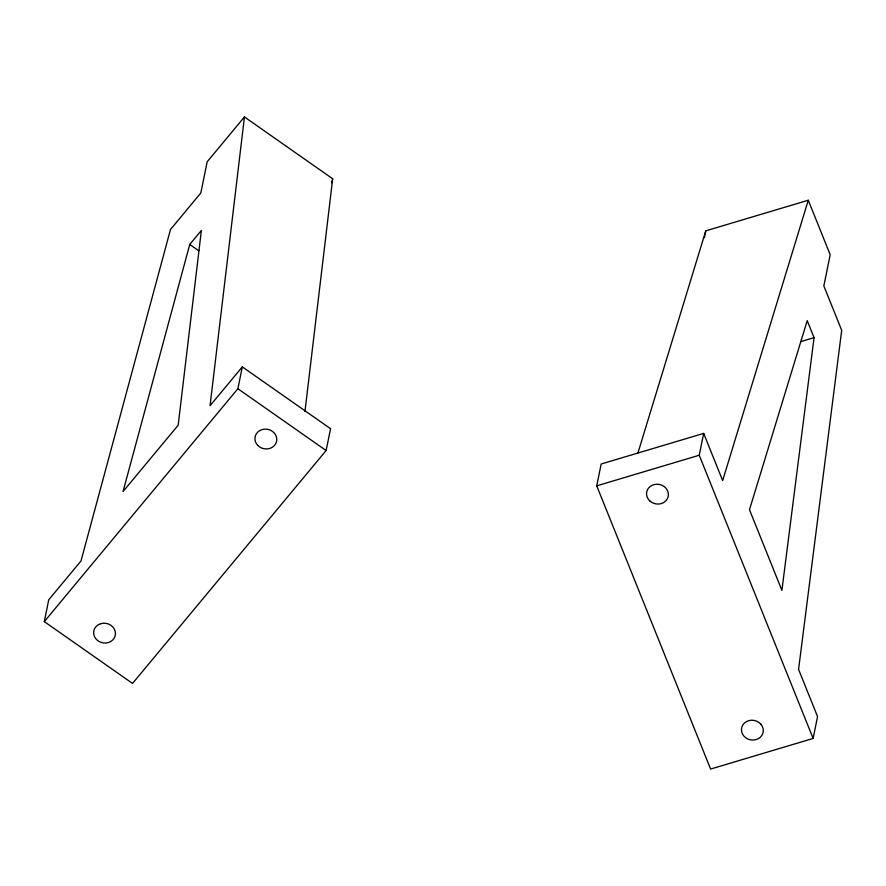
<?xml version="1.0" encoding="UTF-8"?>
<svg xmlns="http://www.w3.org/2000/svg" width="886" height="886" viewBox="0 0 886 886"><rect width="100%" height="100%" fill="white"/><g stroke="black" fill="none" stroke-linecap="round" stroke-linejoin="round"><path stroke-width="1.33" d="M244.436 116.941L210.06 405.699L242.321 366.882L330.556 428.702L326.114 450.542L132.535 683.438L44.3 621.618L48.741 599.778L81.003 560.96L170.5 229.474L200.834 192.96L207.191 161.761L244.436 116.941L332.671 178.773L304.972 411.414M814.057 337.644L781.906 590.375L749.478 509.716L807.224 320.643L814.057 337.644L800.911 341.564M44.3 621.618L237.88 388.721L242.321 366.882M331.84 182.837L332.671 178.773M808.276 200.236L830.193 254.736L823.847 285.934L841.7 330.323L798.574 669.406L817.557 716.608L813.115 738.448L710.605 769.059L596.732 485.849L601.173 464.009L703.683 433.398L722.655 480.6L808.276 200.236L705.777 230.847L637.92 453.023M704.392 237.625L705.777 230.847M813.115 738.448L699.231 455.238L703.683 433.398M189.748 244.458L123.043 491.542L178.175 425.202L201.366 230.482L189.748 244.458L198.796 250.793M596.732 485.849L699.231 455.238M237.88 388.721L326.114 450.542M100.738 623.678L98.213 624.796A10.975 9.879 11.5 0 0 94.88 637.399A10.975 9.879 11.5 0 0 108.358 642.549L110.872 641.442A10.975 9.879 11.5 0 0 114.205 628.838A10.975 9.879 11.5 0 0 100.738 623.678M760.897 724.261L758.837 722.389A10.975 9.879 11.5 0 0 744.473 722.998A10.975 9.879 11.5 0 0 743.841 736.033L745.901 737.905A10.975 9.879 11.5 0 0 760.266 737.296A10.975 9.879 11.5 0 0 760.897 724.261M650.003 501.099A10.975 9.879 11.5 0 0 668.122 496.791A10.975 9.879 11.5 0 0 654.3 484.531A10.975 9.879 11.5 0 0 650.003 501.099M257.771 445.403A10.975 9.879 11.5 0 0 276.277 442.446A10.975 9.879 11.5 0 0 263.541 429.267A10.975 9.879 11.5 0 0 257.771 445.403"/></g></svg>
